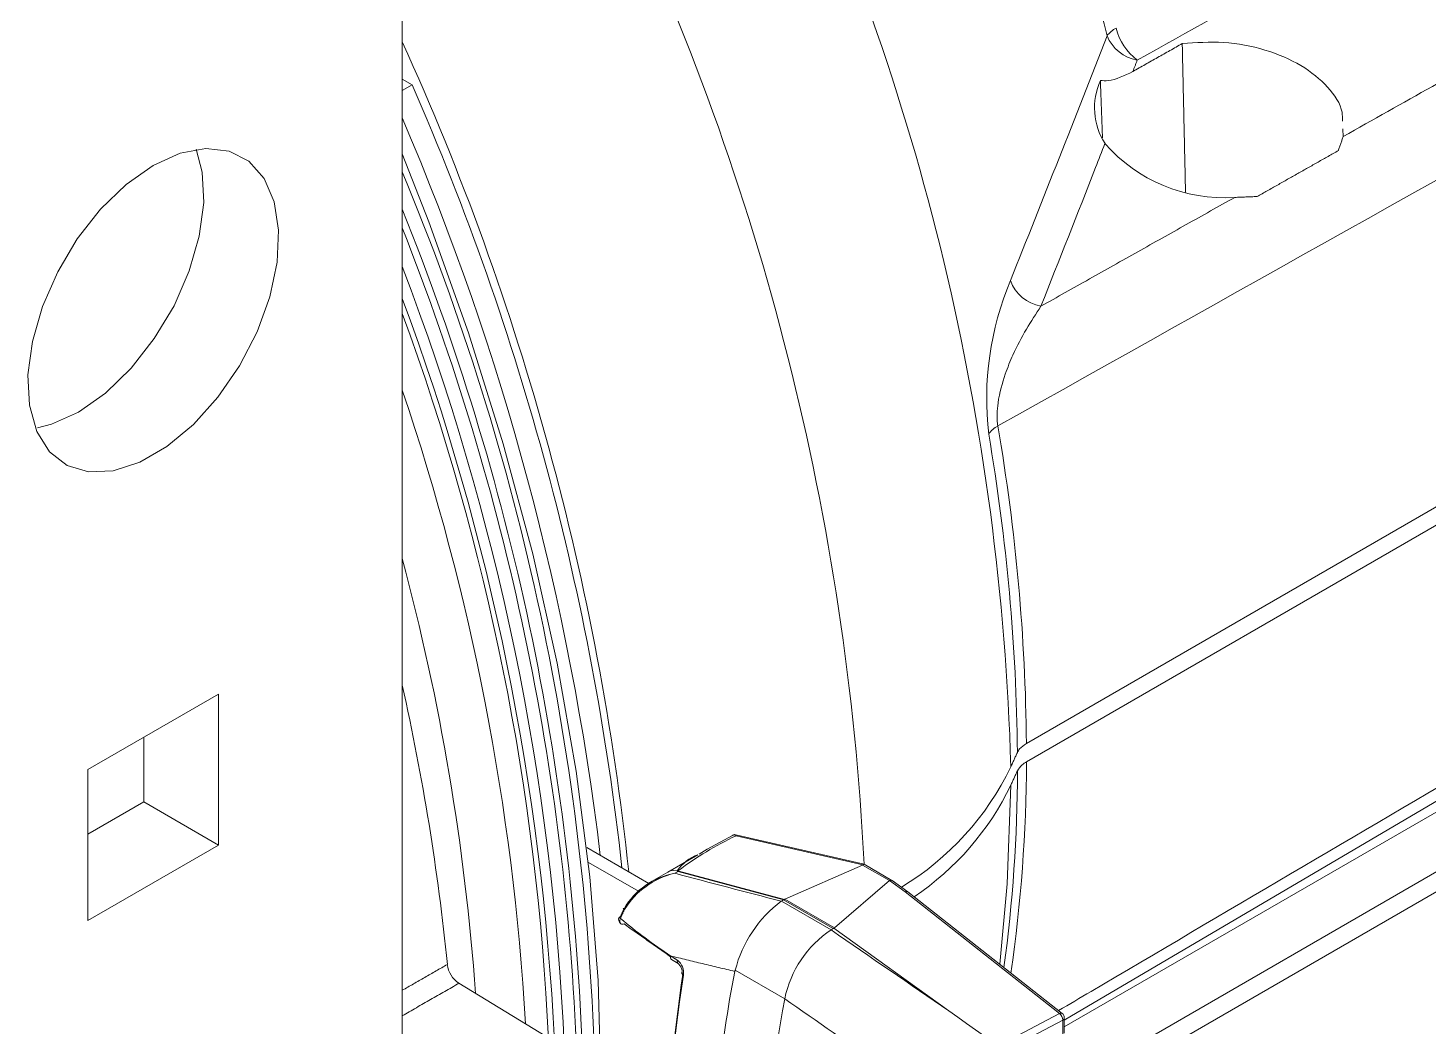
# Model space of a CAD drawing. Extents: x 8 to 113, y 2 to 87.
# Drawn here: x 20.877 to 23.362, y 7.508 to 9.281 of the extents above; entities that cross this region are included whole.
import ezdxf

# ---------------------------------------------------------------- set-up
doc = ezdxf.new("R2010")
doc.units = 0
doc.header["$MEASUREMENT"] = 0
doc.layers.add('OBJECT', color=7, linetype='CONTINUOUS')

msp = doc.modelspace()

# ---------------------------------------------------------------- linework, layer by layer
at = {"layer": 'OBJECT', "linetype": 'Continuous', "lineweight": 15}
for p, q in [((21.5412, 13.4686), (21.5412, 6.601)), ((25.9614, 9.9232), (22.6494, 8.0112)), ((22.6494, 7.9786), (25.9614, 9.8905)), ((21.5586, 9.1797), (21.5412, 9.1897)), ((21.5586, 9.1797), (21.5412, 9.1696)), ((25.4167, 9.0673), (22.7166, 7.5085)), ((22.7997, 7.4502), (25.4096, 8.9569)), ((22.8355, 7.4356), (25.3855, 8.9077)), ((21.2152, 8.0987), (20.9833, 7.9648)), ((21.2152, 7.8309), (21.2152, 8.0987)), ((21.0823, 8.0219), (21.0823, 7.9076)), ((20.9833, 7.9648), (20.9833, 7.697)), ((21.0823, 7.9076), (20.9833, 7.8504)), ((21.0823, 7.9076), (21.2152, 7.8309)), ((20.9833, 7.697), (21.2152, 7.8309)), ((22.361, 7.797), (22.1303, 7.8495)), ((22.1338, 7.8473), (22.3591, 7.796)), ((21.8687, 7.8265), (21.9791, 7.7628)), ((22.0658, 7.8138), (22.0125, 7.783)), ((21.8717, 7.8003), (21.9605, 7.749)), ((22.0125, 7.783), (21.9794, 7.7639)), ((22.0249, 7.7809), (22.0309, 7.7843)), ((22.2187, 7.734), (22.0309, 7.7843)), ((22.032, 7.7849), (22.2198, 7.7346)), ((22.2205, 7.7349), (22.3582, 7.7955)), ((22.3582, 7.7955), (22.4061, 7.7678)), ((22.4107, 7.7683), (22.3611, 7.797)), ((22.4061, 7.7678), (22.3085, 7.6841)), ((22.4062, 7.7679), (22.4061, 7.7678)), ((22.4062, 7.7679), (22.4342, 7.7479)), ((22.4389, 7.7481), (22.411, 7.7682)), ((22.2141, 7.7314), (22.2144, 7.7316)), ((22.2144, 7.7316), (22.2181, 7.7337)), ((22.3028, 7.6806), (22.2144, 7.7316)), ((22.2181, 7.7337), (22.2187, 7.734)), ((22.2181, 7.7337), (22.3065, 7.6827)), ((22.2198, 7.7346), (22.2205, 7.7349)), ((22.3085, 7.6841), (22.2205, 7.7349)), ((22.4342, 7.7479), (22.7078, 7.5322)), ((22.7128, 7.5323), (22.439, 7.748)), ((22.3028, 7.6806), (22.3026, 7.6804)), ((22.3065, 7.6827), (22.3028, 7.6806)), ((22.5117, 7.5366), (22.3077, 7.6833)), ((22.1324, 7.6091), (22.2204, 7.5582)), ((21.6418, 7.5857), (21.8649, 7.4502)), ((22.6125, 7.482), (22.7078, 7.5322)), ((22.7137, 7.5204), (22.6274, 7.4749)), ((22.7137, 7.4956), (22.7137, 7.5204)), ((22.7166, 7.497), (22.7166, 7.5244))]:
    msp.add_line(p, q, dxfattribs=at)
at = {"layer": 'OBJECT', "linetype": 'Continuous', "lineweight": 15, "flags": 128}
for points in [[(22.7166, 7.5205), (23.2827, 7.8533), (25.9363, 9.4135)], [(21.0992, 9.0369), (21.0513, 9.0032), (21.0057, 8.9591), (20.9644, 8.9066), (20.9295, 8.8482), (20.9024, 8.7866), (20.8846, 8.7246), (20.8768, 8.6652), (20.8794, 8.6112), (20.8923, 8.565), (20.9149, 8.5289), (20.9461, 8.5045), (20.9844, 8.493), (21.0281, 8.4949), (21.0751, 8.5101), (21.1233, 8.5379), (21.1704, 8.577), (21.2141, 8.6256), (21.2524, 8.6814), (21.2836, 8.7418), (21.3062, 8.8039), (21.319, 8.865), (21.3216, 8.922), (21.3139, 8.9724), (21.296, 9.0138), (21.269, 9.0442), (21.234, 9.0623), (21.1928, 9.0671), (21.1471, 9.0585), (21.0992, 9.0369)], [(21.1755, 9.0654), (21.1861, 9.0249), (21.1887, 8.9709), (21.1809, 8.9115), (21.1631, 8.8496), (21.1361, 8.7879), (21.1011, 8.7295), (21.0598, 8.677), (21.0142, 8.6329), (20.9663, 8.5992)], [(21.5412, 9.0575), (21.5887, 8.9367), (21.659, 8.7398), (21.7206, 8.5431), (21.7731, 8.3475), (21.8164, 8.1536), (21.8502, 7.9623), (21.8745, 7.7744), (21.8891, 7.5907), (21.894, 7.4118), (21.8891, 7.2386), (21.8852, 7.1803)], [(20.9663, 8.5992), (20.9184, 8.5776), (20.8934, 8.5713)], [(22.6216, 7.9372), (22.6154, 7.7623), (22.6019, 7.6196)], [(22.1286, 7.8488), (22.0828, 7.8234), (22.0684, 7.815)], [(22.0293, 7.7852), (22.0232, 7.7858), (22.0175, 7.785), (22.0125, 7.783), (22.0125, 7.783)], [(21.9358, 7.7168), (21.9348, 7.7174), (21.9341, 7.7179), (21.9336, 7.7183), (21.9334, 7.7185), (21.9334, 7.7186), (21.9338, 7.7186), (21.9344, 7.7184), (21.9352, 7.7181)], [(21.9285, 7.7008), (21.9275, 7.7015), (21.9268, 7.7021), (21.9263, 7.7026), (21.9262, 7.703), (21.9262, 7.7032)], [(22.0195, 7.6278), (22.028, 7.6224), (22.0317, 7.6201)], [(22.0404, 7.5998), (22.0394, 7.6006), (22.0385, 7.6014), (22.038, 7.6022), (22.0378, 7.603), (22.0378, 7.6034)]]:
    msp.add_lwpolyline(points, dxfattribs=at)
at = {"layer": 'OBJECT', "linetype": 'Continuous', "lineweight": 15}
for centre, radius, start, end in [((18.7284, 8.2679), 4.185, 13.8093, 23.4219), ((18.2506, 7.8455), 4.3728, 1.6299, 25.364), ((17.751, 7.5639), 4.6161, 2.8941, 25.512), ((22.8312, 9.2375), 0.0486, 117.4356, 142.8395), ((22.9046, 9.3028), 0.0983, 193.0569, 233.543), ((17.1879, 7.2763), 4.7824, 6.0874, 24.4562), ((-15.9156, 24.3032), 41.5259, 338.12672, 338.77109), ((22.8579, 9.2934), 0.0706, 202.0797, 260.414), ((17.2054, 7.2675), 4.7547, 6.3141, 23.714), ((22.8881, 9.1391), 0.1178, 155.783, 212.5956), ((17.1654, 7.2434), 4.7616, 6.8641, 23.2249), ((23.0004, 9.2604), 0.2809, 221.1256, 273.805), ((17.4343, 7.3103), 4.4506, 1.4864, 22.6645), ((17.4141, 7.2941), 4.4504, 2.0217, 21.9737), ((17.4074, 7.287), 4.4469, 2.2119, 21.6265), ((17.4215, 7.2788), 4.4117, 2.5098, 20.9655), ((23.1237, 8.6225), 0.5449, 157.3322, 186.5902), ((22.6869, 8.8564), 0.0702, 199.8789, 260.2922), ((17.4132, 7.268), 4.4035, 2.7938, 20.3724), ((17.5061, 7.2907), 4.2992, 2.6013, 20.1882), ((17.4898, 7.2663), 4.2774, 3.3185, 18.7062), ((22.6184, 8.5362), 0.0431, 117.3429, 146.5423), ((19.1141, 7.9626), 3.5193, 0.5305, 9.7724), ((19.1393, 7.9787), 3.5102, 0.5313, 9.7723), ((17.5636, 7.2714), 4.1184, 4.1268, 15.0258), ((17.492, 7.2059), 4.1499, 5.7143, 12.6492), ((19.9999, 7.9854), 2.6495, 351.7223, 359.8511), ((22.1687, 8.187), 0.5023, 300.9888, 334.3791), ((19.9608, 7.97), 2.6726, 352.338, 359.8391), ((22.1727, 8.1529), 0.498, 303.8412, 334.3274), ((22.3921, 7.3038), 0.6018, 115.4184, 126.8141), ((22.0941, 7.7402), 0.0789, 110.9023, 145.221), ((22.0479, 7.6525), 0.1304, 100.1569, 149.8306), ((22.0585, 7.64), 0.1448, 103.4083, 147.9557), ((22.0355, 7.7537), 0.032, 97.2067, 101.1818), ((22.0316, 7.7876), 0.00332, 226.8507, 258.0732), ((22.0423, 7.7646), 0.0228, 116.77, 119.9855), ((22.0321, 7.7855), 0.000563, 178.6305, 264.9191), ((22.3573, 7.7977), 0.00246, 291.7661, 315.1345), ((22.4088, 7.7643), 0.00447, 60.3775, 124.6036), ((22.3484, 7.5532), 0.2231, 127.01, 165.508), ((22.4367, 7.7441), 0.00453, 59.4269, 123.9828), ((21.9354, 7.6993), 0.01, 157.3799, 231.6821), ((21.9275, 7.7015), 0.0021, 65.07, 127.3901), ((21.9349, 7.6966), 0.00768, 146.7818, 221.9072), ((22.5999, 8.5067), 1.0489, 230.2035, 236.2825), ((21.9326, 7.6962), 0.00581, 234.617, 295.1504), ((22.4095, 7.5198), 0.193, 123.6582, 168.5041), ((22.0232, 7.6324), 0.00589, 161.6444, 230.9674), ((21.6679, 7.6247), 0.047, 186.8766, 236.198), ((24.7265, 7.1916), 2.7181, 171.2382, 179.18), ((22.0353, 7.6247), 0.00586, 161.5375, 231.9943), ((22.0132, 7.6044), 0.0276, 350.4393, 53.1229), ((22.0205, 7.6065), 0.0176, 350.0275, 50.4737), ((24.6406, 7.1279), 2.5544, 169.1946, 178.2621), ((24.6465, 7.1916), 2.6378, 171.0968, 179.3186), ((24.7845, 7.0691), 2.6103, 169.2043, 176.7876), ((55.3558, 53.6936), 56.6498, 234.56538, 235.19101), ((22.7103, 7.5284), 0.00458, 57.7681, 123.2616), ((22.6989, 7.5204), 0.0149, 359.9846, 52.9423), ((22.7066, 7.5244), 0.01, 0, 51.7639), ((22.7117, 7.5249), 0.00492, 294.4, 354.9528)]:
    msp.add_arc(centre, radius, start, end, dxfattribs=at)
for centre, major_axis, ratio, start_param, end_param in [((23.4247, 8.6441), (5.759, -1.2811), 0.198331, 4.511214, 4.544905), ((20.9246, 10.5684), (13.5348, -9.6488), 0.094709, 4.881554, 4.897066), ((22.9976, 7.1858), (0.6943, -0.494), 0.104684, 3.080674, 3.093765), ((22.9981, 7.1855), (0.691, -0.4971), 0.099986, 3.117347, 3.130436)]:
    msp.add_ellipse(centre, major_axis=major_axis, ratio=ratio, start_param=start_param, end_param=end_param, dxfattribs=at)
for points, knots in [([(25.7628, 10.8556), (25.4575, 10.6847), (24.8467, 10.3429), (23.8745, 9.799), (23.2076, 9.4259), (22.8461, 9.2237)], [0, 0, 0, 0, 0.314137, 0.628275, 1, 1, 1, 1]), ([(25.9597, 10.4582), (25.9006, 10.4251), (25.6053, 10.2596), (24.485, 9.6316), (23.4237, 9.0368), (22.5986, 8.5745)], [0, 0, 0, 0, 0.052722, 0.263609, 1, 1, 1, 1]), ([(23.2117, 9.0882), (23.3173, 9.1474), (23.728, 9.3779), (24.4941, 9.8077), (25.1544, 10.1783), (25.5098, 10.3777)], [0, 0, 0, 0, 0.137909, 0.536076, 1, 1, 1, 1]), ([(22.7064, 7.5373), (22.7256, 7.5486), (22.9811, 7.699), (24.0656, 8.3369), (25.1308, 8.9637), (25.9597, 9.4515)], [0, 0, 0, 0, 0.017721, 0.235594, 1, 1, 1, 1]), ([(23.2104, 9.1156), (23.2104, 9.1208), (23.2106, 9.1414), (23.1865, 9.1769), (23.1394, 9.2159), (23.0742, 9.2437), (22.9995, 9.2583), (22.9504, 9.2547), (22.926, 9.253)], [0, 0, 0, 0, 0.062375, 0.249368, 0.436897, 0.624938, 0.813071, 1, 1, 1, 1]), ([(22.8384, 9.2036), (22.8233, 9.1961), (22.803, 9.1861), (22.7852, 9.1872), (22.7806, 9.1875)], [0, 0, 0, 0, 0.74649, 1, 1, 1, 1]), ([(22.7888, 9.0757), (22.7833, 9.0614), (22.7457, 8.9652), (22.7076, 8.869), (22.6751, 8.7871)], [0, 0, 0, 0, 0.147984, 1, 1, 1, 1]), ([(22.6751, 8.7871), (22.6577, 8.7603), (22.6346, 8.7248), (22.6102, 8.664), (22.5999, 8.6279), (22.5968, 8.5965), (22.5973, 8.5825), (22.5983, 8.5759), (22.5986, 8.5745)], [0, 0, 0, 0, 0.49037, 0.647323, 0.850236, 0.921686, 0.982752, 1, 1, 1, 1]), ([(22.6494, 8.0112), (22.6448, 8.0081), (22.6378, 8.0033), (22.6345, 7.9973), (22.6333, 7.9952)], [0, 0, 0, 0, 0.643567, 1, 1, 1, 1]), ([(22.6333, 7.9625), (22.6357, 7.9663), (22.6394, 7.9723), (22.6468, 7.9769), (22.6494, 7.9786)], [0, 0, 0, 0, 0.643557, 1, 1, 1, 1]), ([(22.1309, 7.8494), (22.1318, 7.8489), (22.1328, 7.8485), (22.1338, 7.8473), (22.1338, 7.8473)], [0, 0, 0, 0, 0.980022, 1, 1, 1, 1]), ([(22.361, 7.7969), (22.361, 7.7969), (22.3609, 7.7972), (22.36, 7.7969), (22.3593, 7.7963), (22.3591, 7.796)], [0, 0, 0, 0, 0.116856, 0.672284, 1, 1, 1, 1]), ([(22.2204, 7.5581), (22.2777, 7.5181), (22.3764, 7.4493), (22.4753, 7.3806), (22.5166, 7.3519)], [0, 0, 0, 0, 0.58145, 1, 1, 1, 1])]:
    msp.add_open_spline(points, degree=3, knots=knots, dxfattribs=at)
for points in [[(22.8384, 9.2036), (22.926, 9.253)], [(22.926, 9.253), (22.9318, 8.9894)], [(22.8461, 9.2237), (22.8384, 9.2036)], [(22.7806, 9.1875), (22.7844, 9.0856)], [(23.2117, 9.0882), (23.211, 9.1019)], [(23.2117, 9.0882), (23.2031, 9.0631)], [(23.2031, 9.0631), (23.0589, 8.9816)], [(22.6751, 8.7871), (23.0191, 8.9801)], [(23.0589, 8.9816), (23.0191, 8.9801)], [(22.6333, 7.9952), (22.6216, 7.9698)], [(22.6216, 7.9372), (22.6333, 7.9625)], [(22.1276, 7.8482), (22.1309, 7.8494)], [(22.2198, 7.7346), (22.2187, 7.734)], [(21.9352, 7.7181), (21.9283, 7.7034)], [(21.9285, 7.7008), (21.9358, 7.7168)], [(21.935, 7.691), (22.0176, 7.6328)], [(22.0176, 7.6343), (22.1315, 7.6068)], [(22.0298, 7.6265), (22.0176, 7.6343)], [(21.5412, 7.5732), (21.6213, 7.6191)], [(22.1315, 7.6068), (22.1324, 7.6091)], [(21.6418, 7.5857), (21.5412, 7.528)], [(22.2204, 7.5582), (22.2204, 7.5581)]]:
    msp.add_open_spline(points, degree=1, dxfattribs=at)

doc.saveas('drawing.dxf')
